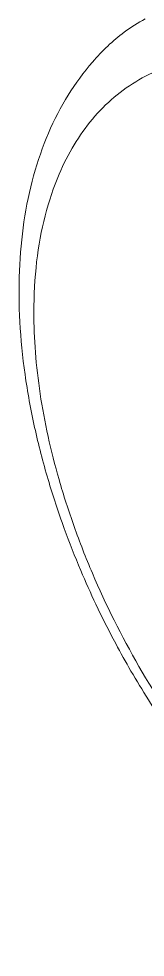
# Model space of a CAD drawing. Header units: inches. Extents: x 0.2 to 16.3, y 0.2 to 11.5.
# Drawn here: x 10.3508 to 10.3999, y 10.1355 to 10.4991 of the extents above; entities that cross this region are included whole.
import ezdxf

# ---------------------------------------------------------------- set-up
doc = ezdxf.new("R2010")
doc.units = ezdxf.units.IN
doc.header["$MEASUREMENT"] = 0

msp = doc.modelspace()

# ---------------------------------------------------------------- linework, layer by layer
at = {"color": 7, "linetype": 'Continuous', "lineweight": 18}
for points, knots in [([(10.39982, 10.49914), (10.39707, 10.4975), (10.38952, 10.49298), (10.37944, 10.48297), (10.3696, 10.46978), (10.36196, 10.45497), (10.35623, 10.43852), (10.3525, 10.42064), (10.35074, 10.40165), (10.35091, 10.38184), (10.35292, 10.36151), (10.35664, 10.34104), (10.36182, 10.32103), (10.36795, 10.30247), (10.3743, 10.28633), (10.38099, 10.27143), (10.38751, 10.2584), (10.3923, 10.2499), (10.3943, 10.24637)], [0, 0, 0, 0, 0.042969, 0.118136, 0.187716, 0.258328, 0.329684, 0.40132, 0.472819, 0.543839, 0.614111, 0.683278, 0.750486, 0.81324, 0.867256, 0.911172, 0.963108, 1, 1, 1, 1]), ([(10.49586, 10.14426), (10.49001, 10.14788), (10.47836, 10.15508), (10.46115, 10.16895), (10.44114, 10.18799), (10.41899, 10.21403), (10.39673, 10.24775), (10.38162, 10.27798), (10.37205, 10.3024), (10.36455, 10.32579), (10.35827, 10.35412), (10.35613, 10.38232), (10.35737, 10.40514), (10.36066, 10.42312), (10.36719, 10.44246), (10.37865, 10.46143), (10.39673, 10.47669), (10.41535, 10.4834), (10.43172, 10.485), (10.44822, 10.4841), (10.46962, 10.47928), (10.48711, 10.47025), (10.49586, 10.46573)], [0, 0, 0, 0, 0.040136, 0.079945, 0.120066, 0.184354, 0.250008, 0.315661, 0.34783, 0.380032, 0.439999, 0.5, 0.540114, 0.579922, 0.620066, 0.684355, 0.750008, 0.815661, 0.84783, 0.880033, 0.939991, 1, 1, 1, 1]), ([(10.3943, 10.24637), (10.39878, 10.23894), (10.40509, 10.22849), (10.41539, 10.21385), (10.42455, 10.20179), (10.43603, 10.18822), (10.44857, 10.17498), (10.46213, 10.16228), (10.4765, 10.15063), (10.48918, 10.14155), (10.4971, 10.13707), (10.49995, 10.13546)], [0, 0, 0, 0, 0.158407, 0.222745, 0.329117, 0.438896, 0.555978, 0.677378, 0.801949, 0.928821, 1, 1, 1, 1])]:
    msp.add_open_spline(points, degree=3, knots=knots, dxfattribs=at)

doc.saveas('drawing.dxf')
